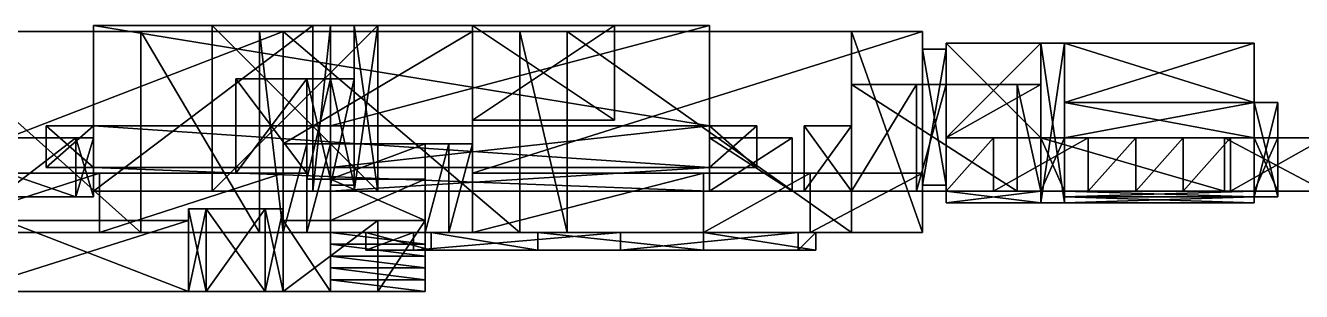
# Model space of a CAD drawing. Extents: x -3808 to 768, y -136 to 264.
# Drawn here: x -2588 to -864, y -136 to 224 of the extents above; entities that cross this region are included whole.
import ezdxf

# ---------------------------------------------------------------- set-up
doc = ezdxf.new("R2010")
doc.units = 0

msp = doc.modelspace()

# ---------------------------------------------------------------- linework, layer by layer
for points in [[(-2240, 216, -3648), (-2736, 216, -3648), (-2736, 24, -3648)], [(-2240, 24, -3648), (-2240, 216, -3648), (-2736, 24, -3648)], [(-2736, 216, -3112), (-2432, 216, -3112), (-2432, -56, -3112)], [(-2736, -56, -3112), (-2736, 216, -3112), (-2432, -56, -3112)], [(-2432, 216, -3112), (-2736, 216, -3112), (-2736, 216, -3648)], [(-2272, 216, -3008), (-2432, 216, -3112), (-2736, 216, -3648)], [(-2240, 216, -3648), (-2272, 216, -3008), (-2736, 216, -3648)], [(-2496, 224, -2520), (-2496, 224, -2496), (-2496, 0, -2496)], [(-2496, 0, -2520), (-2496, 224, -2520), (-2496, 0, -2496)], [(-2496, 224, -2752), (-2496, 224, -2688), (-2496, 0, -2688)], [(-2496, 0, -2752), (-2496, 224, -2752), (-2496, 0, -2688)], [(-2496, 224, -2688), (-2496, 224, -2560), (-2496, 72, -2560)], [(-2496, 72, -2688), (-2496, 224, -2688), (-2496, 72, -2560)], [(-2496, 224, -2560), (-2496, 224, -2520), (-2496, 0, -2520)], [(-2496, 0, -2560), (-2496, 224, -2560), (-2496, 0, -2520)], [(-2200, 224, -2752), (-2496, 224, -2752), (-2496, 0, -2752)], [(-2200, 0, -2752), (-2200, 224, -2752), (-2496, 0, -2752)], [(-2496, 224, -2112), (-1664, 224, -2112), (-1664, 88, -2112)], [(-2496, 88, -2112), (-2496, 224, -2112), (-1664, 88, -2112)], [(-2496, 224, -2496), (-2496, 224, -2112), (-2496, 88, -2112)], [(-2496, 88, -2496), (-2496, 224, -2496), (-2496, 88, -2112)], [(-2200, 224, -2752), (-2496, 224, -2112), (-2496, 224, -2752)], [(-2176, 224, -2752), (-2496, 224, -2112), (-2200, 224, -2752)], [(-1664, 224, -2752), (-2496, 224, -2112), (-2176, 224, -2752)], [(-1664, 224, -2624), (-2496, 224, -2112), (-1664, 224, -2752)], [(-1664, 224, -2600), (-2496, 224, -2112), (-1664, 224, -2624)], [(-1664, 224, -2560), (-2496, 224, -2112), (-1664, 224, -2600)], [(-1664, 224, -2432), (-2496, 224, -2112), (-1664, 224, -2560)], [(-1664, 224, -2392), (-2496, 224, -2112), (-1664, 224, -2432)], [(-1664, 224, -2368), (-2496, 224, -2112), (-1664, 224, -2392)], [(-1664, 224, -2112), (-2496, 224, -2112), (-1664, 224, -2368)], [(-2432, 216, -3112), (-2272, 216, -3008), (-2272, -56, -3008)], [(-2432, -56, -3112), (-2432, 216, -3112), (-2272, -56, -3008)], [(-2336, 224, -2592), (-2112, 224, -2592), (-2112, 0, -2592)], [(-2336, 0, -2592), (-2336, 224, -2592), (-2112, 0, -2592)], [(-2336, 224, -2272), (-2336, 224, -2592), (-2336, 0, -2592)], [(-2336, 0, -2272), (-2336, 224, -2272), (-2336, 0, -2592)], [(-2112, 224, -2272), (-2336, 224, -2272), (-2336, 0, -2272)], [(-2112, 0, -2272), (-2112, 224, -2272), (-2336, 0, -2272)], [(-2272, 216, -3008), (-2240, 216, -2920), (-2240, -56, -2920)], [(-2272, -56, -3008), (-2272, 216, -3008), (-2240, -56, -2920)], [(-2240, 216, -2920), (-2272, 216, -3008), (-2240, 216, -3648)], [(-2240, 216, -2920), (-1920, 216, -2920), (-1920, -56, -2920)], [(-2240, -56, -2920), (-2240, 216, -2920), (-1920, -56, -2920)], [(-1984, 216, -3648), (-2240, 216, -3648), (-2240, 64, -3648)], [(-1984, 64, -3648), (-1984, 216, -3648), (-2240, 64, -3648)], [(-1984, 216, -3648), (-2240, 216, -2920), (-2240, 216, -3648)], [(-1920, 216, -2920), (-2240, 216, -2920), (-1984, 216, -3648)], [(-2176, 224, -2752), (-2200, 224, -2752), (-2200, 0, -2752)], [(-2176, 0, -2752), (-2176, 224, -2752), (-2200, 0, -2752)], [(-1664, 224, -2752), (-2176, 224, -2752), (-2176, 88, -2752)], [(-1664, 88, -2752), (-1664, 224, -2752), (-2176, 88, -2752)], [(-2144, 224, -2304), (-2112, 224, -2304), (-2112, 0, -2304)], [(-2144, 0, -2304), (-2144, 224, -2304), (-2112, 0, -2304)], [(-2112, 224, -2560), (-2144, 224, -2560), (-2144, 0, -2560)], [(-2112, 0, -2560), (-2112, 224, -2560), (-2144, 0, -2560)], [(-2144, 224, -2560), (-2144, 224, -2304), (-2144, 152, -2304)], [(-2144, 152, -2560), (-2144, 224, -2560), (-2144, 152, -2304)], [(-2040, 216, -3144), (-2128, 216, -3272), (-2064, 216, -3408)], [(-2112, 224, -2304), (-2112, 224, -2272), (-2112, 0, -2272)], [(-2112, 0, -2304), (-2112, 224, -2304), (-2112, 0, -2272)], [(-2112, 224, -2592), (-2112, 224, -2560), (-2112, 0, -2560)], [(-2112, 0, -2592), (-2112, 224, -2592), (-2112, 0, -2560)], [(-1896, 216, -3104), (-2040, 216, -3144), (-2064, 216, -3408)], [(-1784, 216, -3448), (-1896, 216, -3104), (-2064, 216, -3408)], [(-1984, 224, -2240), (-1984, 224, -2304), (-1984, 96, -2304)], [(-1984, 96, -2240), (-1984, 224, -2240), (-1984, 96, -2304)], [(-1792, 224, -2240), (-1984, 224, -2240), (-1984, 96, -2240)], [(-1792, 96, -2240), (-1792, 224, -2240), (-1984, 96, -2240)], [(-1984, 224, -2304), (-1792, 224, -2304), (-1792, 96, -2304)], [(-1984, 96, -2304), (-1984, 224, -2304), (-1792, 96, -2304)], [(-1984, 224, -2560), (-1984, 224, -2624), (-1984, 96, -2624)], [(-1984, 96, -2560), (-1984, 224, -2560), (-1984, 96, -2624)], [(-1792, 224, -2560), (-1984, 224, -2560), (-1984, 96, -2560)], [(-1792, 96, -2560), (-1792, 224, -2560), (-1984, 96, -2560)], [(-1984, 224, -2624), (-1792, 224, -2624), (-1792, 96, -2624)], [(-1984, 96, -2624), (-1984, 224, -2624), (-1792, 96, -2624)], [(-1984, 224, -2240), (-1792, 224, -2304), (-1984, 224, -2304)], [(-1792, 224, -2240), (-1792, 224, -2304), (-1984, 224, -2240)], [(-1984, 224, -2560), (-1792, 224, -2624), (-1984, 224, -2624)], [(-1792, 224, -2560), (-1792, 224, -2624), (-1984, 224, -2560)], [(-1376, 216, -3648), (-1984, 216, -3648), (-1984, 24, -3648)], [(-1376, 24, -3648), (-1376, 216, -3648), (-1984, 24, -3648)], [(-1856, 216, -2880), (-1920, 216, -2920), (-1984, 216, -3648)], [(-1472, 216, -2880), (-1856, 216, -2880), (-1984, 216, -3648)], [(-1376, 216, -3648), (-1472, 216, -2880), (-1984, 216, -3648)], [(-1920, 216, -2920), (-1856, 216, -2880), (-1856, -56, -2880)], [(-1920, -56, -2920), (-1920, 216, -2920), (-1856, -56, -2880)], [(-1672, 216, -3104), (-1896, 216, -3104), (-1784, 216, -3448)], [(-1856, 216, -2880), (-1472, 216, -2880), (-1472, -56, -2880)], [(-1856, -56, -2880), (-1856, 216, -2880), (-1472, -56, -2880)], [(-1792, 224, -2304), (-1792, 224, -2240), (-1792, 96, -2240)], [(-1792, 96, -2304), (-1792, 224, -2304), (-1792, 96, -2240)], [(-1792, 224, -2624), (-1792, 224, -2560), (-1792, 96, -2560)], [(-1792, 96, -2624), (-1792, 224, -2624), (-1792, 96, -2560)], [(-1544, 216, -3384), (-1672, 216, -3104), (-1784, 216, -3448)], [(-1520, 216, -3168), (-1672, 216, -3104), (-1544, 216, -3384)], [(-1664, 224, -2600), (-1664, 224, -2624), (-1664, 0, -2624)], [(-1664, 0, -2600), (-1664, 224, -2600), (-1664, 0, -2624)], [(-1664, 224, -2368), (-1664, 224, -2392), (-1664, 0, -2392)], [(-1664, 0, -2368), (-1664, 224, -2368), (-1664, 0, -2392)], [(-1664, 224, -2432), (-1664, 224, -2560), (-1664, 72, -2560)], [(-1664, 72, -2432), (-1664, 224, -2432), (-1664, 72, -2560)], [(-1664, 224, -2560), (-1664, 224, -2600), (-1664, 0, -2600)], [(-1664, 0, -2560), (-1664, 224, -2560), (-1664, 0, -2600)], [(-1664, 224, -2392), (-1664, 224, -2432), (-1664, 0, -2432)], [(-1664, 0, -2392), (-1664, 224, -2392), (-1664, 0, -2432)], [(-1664, 224, -2112), (-1664, 224, -2368), (-1664, 88, -2368)], [(-1664, 88, -2112), (-1664, 224, -2112), (-1664, 88, -2368)], [(-1664, 224, -2624), (-1664, 224, -2752), (-1664, 88, -2752)], [(-1664, 88, -2624), (-1664, 224, -2624), (-1664, 88, -2752)], [(-1472, 216, -2880), (-1376, 216, -2944), (-1376, -56, -2944)], [(-1472, -56, -2880), (-1472, 216, -2880), (-1376, -56, -2944)], [(-1376, 216, -3360), (-1472, 216, -2880), (-1376, 216, -3648)], [(-1376, 216, -3264), (-1472, 216, -2880), (-1376, 216, -3360)], [(-1376, 216, -3200), (-1472, 216, -2880), (-1376, 216, -3264)], [(-1376, 216, -3104), (-1472, 216, -2880), (-1376, 216, -3200)], [(-1376, 216, -2944), (-1472, 216, -2880), (-1376, 216, -3104)], [(-1376, 216, -3104), (-1376, 216, -3200), (-1376, 192, -3200)], [(-1376, 192, -3104), (-1376, 216, -3104), (-1376, 192, -3200)], [(-1376, 216, -3264), (-1376, 216, -3360), (-1376, 192, -3360)], [(-1376, 192, -3264), (-1376, 216, -3264), (-1376, 192, -3360)], [(-1376, 216, -3200), (-1376, 216, -3264), (-1376, -56, -3264)], [(-1376, -56, -3200), (-1376, 216, -3200), (-1376, -56, -3264)], [(-1376, 216, -3360), (-1376, 216, -3648), (-1376, -56, -3648)], [(-1376, -56, -3360), (-1376, 216, -3360), (-1376, -56, -3648)], [(-1376, 216, -2944), (-1376, 216, -3104), (-1376, -56, -3104)], [(-1376, -56, -2944), (-1376, 216, -2944), (-1376, -56, -3104)], [(-1376, 192, -3264), (-1344, 192, -3264), (-1344, 8, -3264)], [(-1376, 8, -3264), (-1376, 192, -3264), (-1344, 8, -3264)], [(-1344, 192, -3360), (-1376, 192, -3360), (-1376, 8, -3360)], [(-1344, 8, -3360), (-1344, 192, -3360), (-1376, 8, -3360)], [(-1344, 192, -3200), (-1376, 192, -3200), (-1376, 8, -3200)], [(-1344, 8, -3200), (-1344, 192, -3200), (-1376, 8, -3200)], [(-1376, 192, -3104), (-1344, 192, -3104), (-1344, 8, -3104)], [(-1376, 8, -3104), (-1376, 192, -3104), (-1344, 8, -3104)], [(-1344, 192, -3360), (-1376, 192, -3264), (-1376, 192, -3360)], [(-1344, 192, -3264), (-1376, 192, -3264), (-1344, 192, -3360)], [(-1344, 192, -3200), (-1376, 192, -3104), (-1376, 192, -3200)], [(-1344, 192, -3104), (-1376, 192, -3104), (-1344, 192, -3200)], [(-1344, 200, -3360), (-1344, 200, -3264), (-1344, 192, -3264)], [(-1344, 192, -3360), (-1344, 200, -3360), (-1344, 192, -3264)], [(-1344, 200, -3264), (-1344, 200, -3200), (-1344, -16, -3200)], [(-1344, -16, -3264), (-1344, 200, -3264), (-1344, -16, -3200)], [(-1344, 200, -3200), (-1344, 200, -3104), (-1344, 192, -3104)], [(-1344, 192, -3200), (-1344, 200, -3200), (-1344, 192, -3104)], [(-1216, 200, -3392), (-1344, 200, -3360), (-1344, 72, -3360)], [(-1216, 72, -3392), (-1216, 200, -3392), (-1344, 72, -3360)], [(-1344, 200, -3104), (-1216, 200, -3072), (-1216, 72, -3072)], [(-1344, 72, -3104), (-1344, 200, -3104), (-1216, 72, -3072)], [(-1216, 200, -3392), (-1344, 200, -3104), (-1344, 200, -3360)], [(-1216, 200, -3360), (-1344, 200, -3104), (-1216, 200, -3392)], [(-1216, 200, -3104), (-1344, 200, -3104), (-1216, 200, -3360)], [(-1216, 200, -3072), (-1344, 200, -3104), (-1216, 200, -3104)], [(-1216, 200, -3360), (-1216, 200, -3392), (-1216, -16, -3392)], [(-1216, -16, -3360), (-1216, 200, -3360), (-1216, -16, -3392)], [(-1184, 200, -3360), (-1216, 200, -3360), (-1216, -16, -3360)], [(-1184, -16, -3360), (-1184, 200, -3360), (-1216, -16, -3360)], [(-1216, 200, -3104), (-1184, 200, -3104), (-1184, -16, -3104)], [(-1216, -16, -3104), (-1216, 200, -3104), (-1184, -16, -3104)], [(-1216, 200, -3072), (-1216, 200, -3104), (-1216, -16, -3104)], [(-1216, -16, -3072), (-1216, 200, -3072), (-1216, -16, -3104)], [(-1184, 200, -3360), (-1216, 200, -3104), (-1216, 200, -3360)], [(-1184, 200, -3104), (-1216, 200, -3104), (-1184, 200, -3360)], [(-1184, 200, -3104), (-928, 200, -3104), (-928, 120, -3104)], [(-1184, 120, -3104), (-1184, 200, -3104), (-928, 120, -3104)], [(-928, 200, -3360), (-1184, 200, -3360), (-1184, 120, -3360)], [(-928, 120, -3360), (-928, 200, -3360), (-1184, 120, -3360)], [(-928, 200, -3360), (-1184, 200, -3104), (-1184, 200, -3360)], [(-928, 200, -3104), (-1184, 200, -3104), (-928, 200, -3360)], [(-928, 200, -3104), (-928, 200, -3360), (-928, 120, -3360)], [(-928, 120, -3104), (-928, 200, -3104), (-928, 120, -3360)], [(-2304, 152, -2304), (-2208, 152, -2304), (-2208, 24, -2304)], [(-2304, 24, -2304), (-2304, 152, -2304), (-2208, 24, -2304)], [(-2304, 152, -2560), (-2304, 152, -2304), (-2304, 24, -2304)], [(-2304, 24, -2560), (-2304, 152, -2560), (-2304, 24, -2304)], [(-2208, 152, -2560), (-2304, 152, -2560), (-2304, 24, -2560)], [(-2208, 24, -2560), (-2208, 152, -2560), (-2304, 24, -2560)], [(-2208, 152, -2560), (-2304, 152, -2304), (-2304, 152, -2560)], [(-2208, 152, -2304), (-2304, 152, -2304), (-2208, 152, -2560)], [(-2208, 152, -2304), (-2176, 152, -2304), (-2176, 16, -2304)], [(-2208, 16, -2304), (-2208, 152, -2304), (-2176, 16, -2304)], [(-2176, 152, -2560), (-2208, 152, -2560), (-2208, 16, -2560)], [(-2176, 16, -2560), (-2176, 152, -2560), (-2208, 16, -2560)], [(-2176, 152, -2560), (-2208, 152, -2304), (-2208, 152, -2560)], [(-2176, 152, -2304), (-2208, 152, -2304), (-2176, 152, -2560)], [(-2176, 152, -2304), (-2144, 152, -2304), (-2144, 8, -2304)], [(-2176, 8, -2304), (-2176, 152, -2304), (-2144, 8, -2304)], [(-2144, 152, -2560), (-2176, 152, -2560), (-2176, 8, -2560)], [(-2144, 8, -2560), (-2144, 152, -2560), (-2176, 8, -2560)], [(-2144, 152, -2560), (-2176, 152, -2304), (-2176, 152, -2560)], [(-2144, 152, -2304), (-2176, 152, -2304), (-2144, 152, -2560)], [(-1384, 144, -2592), (-1472, 144, -2560), (-1472, 0, -2560)], [(-1384, 0, -2592), (-1384, 144, -2592), (-1472, 0, -2560)], [(-1472, 144, -2432), (-1248, 144, -2528), (-1248, 0, -2528)], [(-1472, 0, -2432), (-1472, 144, -2432), (-1248, 0, -2528)], [(-1472, 144, -2560), (-1472, 144, -2432), (-1472, 88, -2432)], [(-1472, 88, -2560), (-1472, 144, -2560), (-1472, 88, -2432)], [(-1384, 144, -2592), (-1472, 144, -2432), (-1472, 144, -2560)], [(-1248, 144, -2528), (-1472, 144, -2432), (-1384, 144, -2592)], [(-1344, 144, -2880), (-1384, 144, -2592), (-1384, 0, -2592)], [(-1344, 0, -2880), (-1344, 144, -2880), (-1384, 0, -2592)], [(-1248, 144, -2528), (-1384, 144, -2592), (-1344, 144, -2880)], [(-1216, 144, -2880), (-1344, 144, -2880), (-1344, 72, -2880)], [(-1216, 72, -2880), (-1216, 144, -2880), (-1344, 72, -2880)], [(-1216, 144, -2880), (-1248, 144, -2528), (-1344, 144, -2880)], [(-1248, 144, -2528), (-1216, 144, -2880), (-1216, 0, -2880)], [(-1248, 0, -2528), (-1248, 144, -2528), (-1216, 0, -2880)], [(-1184, 120, -3392), (-1184, 120, -3360), (-1184, -8, -3360)], [(-1184, -8, -3392), (-1184, 120, -3392), (-1184, -8, -3360)], [(-1184, 120, -3104), (-1184, 120, -3072), (-1184, -8, -3072)], [(-1184, -8, -3104), (-1184, 120, -3104), (-1184, -8, -3072)], [(-928, 120, -3392), (-1184, 120, -3392), (-1184, 72, -3392)], [(-928, 72, -3392), (-928, 120, -3392), (-1184, 72, -3392)], [(-1184, 120, -3072), (-928, 120, -3072), (-928, 72, -3072)], [(-1184, 72, -3072), (-1184, 120, -3072), (-928, 72, -3072)], [(-928, 120, -3360), (-928, 120, -3392), (-928, -8, -3392)], [(-928, -8, -3360), (-928, 120, -3360), (-928, -8, -3392)], [(-896, 120, -3360), (-928, 120, -3360), (-928, -8, -3360)], [(-896, -8, -3360), (-896, 120, -3360), (-928, -8, -3360)], [(-928, 120, -3104), (-896, 120, -3104), (-896, -8, -3104)], [(-928, -8, -3104), (-928, 120, -3104), (-896, -8, -3104)], [(-928, 120, -3072), (-928, 120, -3104), (-928, -8, -3104)], [(-928, -8, -3072), (-928, 120, -3072), (-928, -8, -3104)], [(-896, 120, -3104), (-896, 120, -3360), (-896, 72, -3360)], [(-896, 72, -3104), (-896, 120, -3104), (-896, 72, -3360)], [(-2496, 88, -2496), (-2560, 88, -2496), (-2560, 32, -2496)], [(-2496, 32, -2496), (-2496, 88, -2496), (-2560, 32, -2496)], [(-2560, 88, -2048), (-2496, 88, -2048), (-2496, 32, -2048)], [(-2560, 32, -2048), (-2560, 88, -2048), (-2496, 32, -2048)], [(-2560, 88, -2112), (-2560, 88, -2048), (-2560, 32, -2048)], [(-2560, 32, -2112), (-2560, 88, -2112), (-2560, 32, -2048)], [(-2560, 88, -2496), (-2560, 88, -2112), (-2560, 32, -2112)], [(-2560, 32, -2496), (-2560, 88, -2496), (-2560, 32, -2112)], [(-2496, 88, -2496), (-2560, 88, -2048), (-2560, 88, -2496)], [(-2496, 88, -2112), (-2560, 88, -2048), (-2496, 88, -2496)], [(-2496, 88, -2048), (-2560, 88, -2048), (-2496, 88, -2112)], [(-2496, 88, -2048), (-1664, 88, -2048), (-1664, 32, -2048)], [(-2496, 32, -2048), (-2496, 88, -2048), (-1664, 32, -2048)], [(-1664, 88, -2112), (-2496, 88, -2048), (-2496, 88, -2112)], [(-1664, 88, -2048), (-2496, 88, -2048), (-1664, 88, -2112)], [(-2176, 88, -2816), (-2176, 88, -2752), (-2176, 32, -2752)], [(-2176, 32, -2816), (-2176, 88, -2816), (-2176, 32, -2752)], [(-1664, 88, -2816), (-2176, 88, -2816), (-2176, 32, -2816)], [(-1664, 32, -2816), (-1664, 88, -2816), (-2176, 32, -2816)], [(-1664, 88, -2816), (-2176, 88, -2752), (-2176, 88, -2816)], [(-1664, 88, -2752), (-2176, 88, -2752), (-1664, 88, -2816)], [(-1792, 96, -2304), (-1984, 96, -2240), (-1984, 96, -2304)], [(-1792, 96, -2240), (-1984, 96, -2240), (-1792, 96, -2304)], [(-1792, 96, -2624), (-1984, 96, -2560), (-1984, 96, -2624)], [(-1792, 96, -2560), (-1984, 96, -2560), (-1792, 96, -2624)], [(-1600, 88, -2368), (-1664, 88, -2368), (-1664, 32, -2368)], [(-1600, 32, -2368), (-1600, 88, -2368), (-1664, 32, -2368)], [(-1664, 88, -2624), (-1600, 88, -2624), (-1600, 32, -2624)], [(-1664, 32, -2624), (-1664, 88, -2624), (-1600, 32, -2624)], [(-1664, 88, -2048), (-1600, 88, -2048), (-1600, 32, -2048)], [(-1664, 32, -2048), (-1664, 88, -2048), (-1600, 32, -2048)], [(-1600, 88, -2816), (-1664, 88, -2816), (-1664, 32, -2816)], [(-1600, 32, -2816), (-1600, 88, -2816), (-1664, 32, -2816)], [(-1600, 88, -2368), (-1664, 88, -2048), (-1664, 88, -2368)], [(-1600, 88, -2112), (-1664, 88, -2048), (-1600, 88, -2368)], [(-1600, 88, -2048), (-1664, 88, -2048), (-1600, 88, -2112)], [(-1600, 88, -2816), (-1664, 88, -2624), (-1664, 88, -2816)], [(-1600, 88, -2752), (-1664, 88, -2624), (-1600, 88, -2816)], [(-1600, 88, -2624), (-1664, 88, -2624), (-1600, 88, -2752)], [(-1600, 88, -2048), (-1600, 88, -2112), (-1600, 32, -2112)], [(-1600, 32, -2048), (-1600, 88, -2048), (-1600, 32, -2112)], [(-1600, 88, -2752), (-1600, 88, -2816), (-1600, 32, -2816)], [(-1600, 32, -2752), (-1600, 88, -2752), (-1600, 32, -2816)], [(-1600, 88, -2112), (-1600, 88, -2368), (-1600, 32, -2368)], [(-1600, 32, -2112), (-1600, 88, -2112), (-1600, 32, -2368)], [(-1600, 88, -2624), (-1600, 88, -2752), (-1600, 32, -2752)], [(-1600, 32, -2624), (-1600, 88, -2624), (-1600, 32, -2752)], [(-1472, 88, -2560), (-1536, 88, -2560), (-1536, 0, -2560)], [(-1472, 0, -2560), (-1472, 88, -2560), (-1536, 0, -2560)], [(-1536, 88, -2432), (-1472, 88, -2432), (-1472, 0, -2432)], [(-1536, 0, -2432), (-1536, 88, -2432), (-1472, 0, -2432)], [(-1536, 88, -2560), (-1536, 88, -2432), (-1536, 0, -2432)], [(-1536, 0, -2560), (-1536, 88, -2560), (-1536, 0, -2432)], [(-1472, 88, -2560), (-1536, 88, -2432), (-1536, 88, -2560)], [(-1472, 88, -2432), (-1536, 88, -2432), (-1472, 88, -2560)], [(-2752, 72, -2560), (-2520, 72, -2560), (-2520, -8, -2560)], [(-2752, -8, -2560), (-2752, 72, -2560), (-2520, -8, -2560)], [(-2520, 72, -2688), (-2752, 72, -2560), (-2624, 72, -2784)], [(-2520, 72, -2560), (-2752, 72, -2560), (-2520, 72, -2688)], [(-2520, 72, -2688), (-2624, 72, -2784), (-2624, -8, -2784)], [(-2520, -8, -2688), (-2520, 72, -2688), (-2624, -8, -2784)], [(-2520, 72, -2560), (-2496, 72, -2560), (-2496, -8, -2560)], [(-2520, -8, -2560), (-2520, 72, -2560), (-2496, -8, -2560)], [(-2496, 72, -2688), (-2520, 72, -2688), (-2520, -8, -2688)], [(-2496, -8, -2688), (-2496, 72, -2688), (-2520, -8, -2688)], [(-2496, 72, -2688), (-2520, 72, -2560), (-2520, 72, -2688)], [(-2496, 72, -2560), (-2520, 72, -2560), (-2496, 72, -2688)], [(-1552, 72, -2560), (-1664, 72, -2560), (-1664, 0, -2560)], [(-1552, 0, -2560), (-1552, 72, -2560), (-1664, 0, -2560)], [(-1664, 72, -2432), (-1552, 72, -2432), (-1552, 0, -2432)], [(-1664, 0, -2432), (-1664, 72, -2432), (-1552, 0, -2432)], [(-1552, 72, -2560), (-1664, 72, -2432), (-1664, 72, -2560)], [(-1552, 72, -2432), (-1664, 72, -2432), (-1552, 72, -2560)], [(-1552, 72, -2432), (-1552, 72, -2560), (-1552, 0, -2560)], [(-1552, 0, -2432), (-1552, 72, -2432), (-1552, 0, -2560)], [(-1280, 72, -3552), (-1344, 72, -3552), (-1344, 0, -3552)], [(-1280, 0, -3552), (-1280, 72, -3552), (-1344, 0, -3552)], [(-1344, 72, -3552), (-1344, 72, -3360), (-1344, 0, -3360)], [(-1344, 0, -3552), (-1344, 72, -3552), (-1344, 0, -3360)], [(-1344, 72, -3104), (-1344, 72, -2880), (-1344, 0, -2880)], [(-1344, 0, -3104), (-1344, 72, -3104), (-1344, 0, -2880)], [(-1280, 72, -3552), (-1344, 72, -3360), (-1344, 72, -3552)], [(-1216, 72, -3392), (-1344, 72, -3360), (-1280, 72, -3552)], [(-1216, 72, -3072), (-1344, 72, -2880), (-1344, 72, -3104)], [(-1216, 72, -2880), (-1344, 72, -2880), (-1216, 72, -3072)], [(-1152, 72, -3648), (-1280, 72, -3552), (-1280, 0, -3552)], [(-1152, 0, -3648), (-1152, 72, -3648), (-1280, 0, -3552)], [(-1184, 72, -3392), (-1216, 72, -3392), (-1280, 72, -3552)], [(-1152, 72, -3648), (-1184, 72, -3392), (-1280, 72, -3552)], [(-1216, 72, -2880), (-968, 72, -2880), (-968, 0, -2880)], [(-1216, 0, -2880), (-1216, 72, -2880), (-968, 0, -2880)], [(-1216, 72, -3392), (-1184, 72, -3392), (-1184, 0, -3392)], [(-1216, 0, -3392), (-1216, 72, -3392), (-1184, 0, -3392)], [(-1184, 72, -3072), (-1216, 72, -3072), (-1216, 0, -3072)], [(-1184, 0, -3072), (-1184, 72, -3072), (-1216, 0, -3072)], [(-1184, 72, -3072), (-1216, 72, -2880), (-1216, 72, -3072)], [(-968, 72, -2880), (-1216, 72, -2880), (-1184, 72, -3072)], [(-1088, 72, -3648), (-1184, 72, -3392), (-1152, 72, -3648)], [(-1024, 72, -3648), (-1184, 72, -3392), (-1088, 72, -3648)], [(-960, 72, -3648), (-1184, 72, -3392), (-1024, 72, -3648)], [(-928, 72, -3392), (-1184, 72, -3392), (-960, 72, -3648)], [(-928, 72, -3072), (-968, 72, -2880), (-1184, 72, -3072)], [(-1088, 72, -3648), (-1152, 72, -3648), (-1152, 0, -3648)], [(-1088, 0, -3648), (-1088, 72, -3648), (-1152, 0, -3648)], [(-1024, 72, -3680), (-1088, 72, -3680), (-1088, 0, -3680)], [(-1024, 0, -3680), (-1024, 72, -3680), (-1088, 0, -3680)], [(-1088, 72, -3680), (-1088, 72, -3648), (-1088, 0, -3648)], [(-1088, 0, -3680), (-1088, 72, -3680), (-1088, 0, -3648)], [(-1024, 72, -3680), (-1088, 72, -3648), (-1088, 72, -3680)], [(-1024, 72, -3648), (-1088, 72, -3648), (-1024, 72, -3680)], [(-1024, 72, -3648), (-1024, 72, -3680), (-1024, 0, -3680)], [(-1024, 0, -3648), (-1024, 72, -3648), (-1024, 0, -3680)], [(-960, 72, -3648), (-1024, 72, -3648), (-1024, 0, -3648)], [(-960, 0, -3648), (-960, 72, -3648), (-1024, 0, -3648)], [(-968, 72, -2880), (-832, 72, -2944), (-832, 0, -2944)], [(-968, 0, -2880), (-968, 72, -2880), (-832, 0, -2944)], [(-896, 72, -3072), (-968, 72, -2880), (-928, 72, -3072)], [(-832, 72, -2944), (-968, 72, -2880), (-896, 72, -3072)], [(-832, 72, -3552), (-960, 72, -3648), (-960, 0, -3648)], [(-832, 0, -3552), (-832, 72, -3552), (-960, 0, -3648)], [(-896, 72, -3392), (-928, 72, -3392), (-960, 72, -3648)], [(-832, 72, -3552), (-896, 72, -3392), (-960, 72, -3648)], [(-928, 72, -3392), (-896, 72, -3392), (-896, 0, -3392)], [(-928, 0, -3392), (-928, 72, -3392), (-896, 0, -3392)], [(-896, 72, -3072), (-928, 72, -3072), (-928, 0, -3072)], [(-896, 0, -3072), (-896, 72, -3072), (-928, 0, -3072)], [(-896, 72, -3392), (-896, 72, -3360), (-896, 0, -3360)], [(-896, 0, -3392), (-896, 72, -3392), (-896, 0, -3360)], [(-896, 72, -3104), (-896, 72, -3072), (-896, 0, -3072)], [(-896, 0, -3104), (-896, 72, -3104), (-896, 0, -3072)], [(-832, 72, -3552), (-896, 72, -3072), (-896, 72, -3392)], [(-832, 72, -2944), (-896, 72, -3072), (-832, 72, -3552)], [(-2240, 64, -3648), (-2240, 64, -3776), (-2240, 24, -3776)], [(-2240, 24, -3648), (-2240, 64, -3648), (-2240, 24, -3776)], [(-2208, 64, -3680), (-2240, 64, -3776), (-2240, -56, -3776)], [(-2208, -56, -3680), (-2208, 64, -3680), (-2240, -56, -3776)], [(-2208, 64, -3680), (-2240, 64, -3648), (-2240, 64, -3776)], [(-2176, 64, -3680), (-2240, 64, -3648), (-2208, 64, -3680)], [(-2048, 64, -3680), (-2240, 64, -3648), (-2176, 64, -3680)], [(-2016, 64, -3680), (-2240, 64, -3648), (-2048, 64, -3680)], [(-1984, 64, -3648), (-2240, 64, -3648), (-2016, 64, -3680)], [(-2176, 64, -3680), (-2208, 64, -3680), (-2208, -56, -3680)], [(-2176, -56, -3680), (-2176, 64, -3680), (-2208, -56, -3680)], [(-2048, 64, -3680), (-2176, 64, -3680), (-2176, 16, -3680)], [(-2048, 16, -3680), (-2048, 64, -3680), (-2176, 16, -3680)], [(-2016, 64, -3680), (-2048, 64, -3680), (-2048, -56, -3680)], [(-2016, -56, -3680), (-2016, 64, -3680), (-2048, -56, -3680)], [(-1984, 64, -3776), (-2016, 64, -3680), (-2016, -56, -3680)], [(-1984, -56, -3776), (-1984, 64, -3776), (-2016, -56, -3680)], [(-1984, 64, -3648), (-2016, 64, -3680), (-1984, 64, -3776)], [(-1984, 64, -3776), (-1984, 64, -3648), (-1984, 24, -3648)], [(-1984, 24, -3776), (-1984, 64, -3776), (-1984, 24, -3648)], [(-2488, 24, -3744), (-2736, 24, -3648), (-2736, -56, -3648)], [(-2488, -56, -3744), (-2488, 24, -3744), (-2736, -56, -3648)], [(-2240, 24, -3776), (-2736, 24, -3648), (-2488, 24, -3744)], [(-2240, 24, -3648), (-2736, 24, -3648), (-2240, 24, -3776)], [(-2496, 32, -2496), (-2560, 32, -2048), (-2560, 32, -2496)], [(-2496, 32, -2112), (-2560, 32, -2048), (-2496, 32, -2496)], [(-2496, 32, -2048), (-2560, 32, -2048), (-2496, 32, -2112)], [(-2496, 32, -2112), (-1664, 32, -2112), (-1664, 0, -2112)], [(-2496, 0, -2112), (-2496, 32, -2112), (-1664, 0, -2112)], [(-2496, 32, -2496), (-2496, 32, -2112), (-2496, 0, -2112)], [(-2496, 0, -2496), (-2496, 32, -2496), (-2496, 0, -2112)], [(-1664, 32, -2112), (-2496, 32, -2048), (-2496, 32, -2112)], [(-1664, 32, -2048), (-2496, 32, -2048), (-1664, 32, -2112)], [(-2240, 24, -3776), (-2488, 24, -3744), (-2488, -56, -3744)], [(-2240, -56, -3776), (-2240, 24, -3776), (-2488, -56, -3744)], [(-2208, 24, -2560), (-2304, 24, -2304), (-2304, 24, -2560)], [(-2208, 24, -2304), (-2304, 24, -2304), (-2208, 24, -2560)], [(-2208, 24, -2560), (-2208, 24, -2304), (-2208, 16, -2304)], [(-2208, 16, -2560), (-2208, 24, -2560), (-2208, 16, -2304)], [(-1664, 32, -2752), (-2176, 32, -2752), (-2176, 0, -2752)], [(-1664, 0, -2752), (-1664, 32, -2752), (-2176, 0, -2752)], [(-1664, 32, -2816), (-2176, 32, -2752), (-2176, 32, -2816)], [(-1664, 32, -2752), (-2176, 32, -2752), (-1664, 32, -2816)], [(-1672, 24, -3744), (-1984, 24, -3776), (-1984, -56, -3776)], [(-1672, -56, -3744), (-1672, 24, -3744), (-1984, -56, -3776)], [(-1672, 24, -3744), (-1984, 24, -3648), (-1984, 24, -3776)], [(-1528, 24, -3680), (-1984, 24, -3648), (-1672, 24, -3744)], [(-1376, 24, -3648), (-1984, 24, -3648), (-1528, 24, -3680)], [(-1528, 24, -3680), (-1672, 24, -3744), (-1672, -56, -3744)], [(-1528, -56, -3680), (-1528, 24, -3680), (-1672, -56, -3744)], [(-1664, 32, -2112), (-1664, 32, -2368), (-1664, 0, -2368)], [(-1664, 0, -2112), (-1664, 32, -2112), (-1664, 0, -2368)], [(-1664, 32, -2624), (-1664, 32, -2752), (-1664, 0, -2752)], [(-1664, 0, -2624), (-1664, 32, -2624), (-1664, 0, -2752)], [(-1600, 32, -2368), (-1664, 32, -2048), (-1664, 32, -2368)], [(-1600, 32, -2112), (-1664, 32, -2048), (-1600, 32, -2368)], [(-1600, 32, -2048), (-1664, 32, -2048), (-1600, 32, -2112)], [(-1600, 32, -2816), (-1664, 32, -2624), (-1664, 32, -2816)], [(-1600, 32, -2752), (-1664, 32, -2624), (-1600, 32, -2816)], [(-1600, 32, -2624), (-1664, 32, -2624), (-1600, 32, -2752)], [(-1376, 24, -3648), (-1528, 24, -3680), (-1528, -56, -3680)], [(-1376, -56, -3648), (-1376, 24, -3648), (-1528, -56, -3680)], [(-2496, 0, -2560), (-2496, 0, -2688), (-2496, -8, -2688)], [(-2496, -8, -2560), (-2496, 0, -2560), (-2496, -8, -2688)], [(-2200, 0, -2752), (-2496, 0, -2112), (-2496, 0, -2752)], [(-2176, 0, -2752), (-2496, 0, -2112), (-2200, 0, -2752)], [(-1664, 0, -2752), (-2496, 0, -2112), (-2176, 0, -2752)], [(-1664, 0, -2624), (-2496, 0, -2112), (-1664, 0, -2752)], [(-1664, 0, -2600), (-2496, 0, -2112), (-1664, 0, -2624)], [(-1664, 0, -2560), (-2496, 0, -2112), (-1664, 0, -2600)], [(-1664, 0, -2432), (-2496, 0, -2112), (-1664, 0, -2560)], [(-1664, 0, -2392), (-2496, 0, -2112), (-1664, 0, -2432)], [(-1664, 0, -2368), (-2496, 0, -2112), (-1664, 0, -2392)], [(-1664, 0, -2112), (-2496, 0, -2112), (-1664, 0, -2368)], [(-2176, 16, -2560), (-2208, 16, -2304), (-2208, 16, -2560)], [(-2176, 16, -2304), (-2208, 16, -2304), (-2176, 16, -2560)], [(-2176, 16, -3808), (-2176, 16, -3776), (-2176, -72, -3776)], [(-2176, -72, -3808), (-2176, 16, -3808), (-2176, -72, -3776)], [(-2176, 16, -3840), (-2176, 16, -3808), (-2176, -88, -3808)], [(-2176, -88, -3840), (-2176, 16, -3840), (-2176, -88, -3808)], [(-2176, 16, -3872), (-2176, 16, -3840), (-2176, -104, -3840)], [(-2176, -104, -3872), (-2176, 16, -3872), (-2176, -104, -3840)], [(-2176, 16, -3904), (-2176, 16, -3872), (-2176, -120, -3872)], [(-2176, -120, -3904), (-2176, 16, -3904), (-2176, -120, -3872)], [(-2176, 16, -3904), (-2048, 16, -3904), (-2048, -40, -3904)], [(-2176, -40, -3904), (-2176, 16, -3904), (-2048, -40, -3904)], [(-2048, 16, -3904), (-2176, 16, -3904), (-2176, -40, -3904)], [(-2048, -40, -3904), (-2048, 16, -3904), (-2176, -40, -3904)], [(-2176, 16, -3776), (-2176, 16, -3704), (-2176, -56, -3704)], [(-2176, -56, -3776), (-2176, 16, -3776), (-2176, -56, -3704)], [(-2176, 16, -3704), (-2176, 16, -3680), (-2176, -56, -3680)], [(-2176, -56, -3704), (-2176, 16, -3704), (-2176, -56, -3680)], [(-2176, 16, -2560), (-2176, 16, -2304), (-2176, 8, -2304)], [(-2176, 8, -2560), (-2176, 16, -2560), (-2176, 8, -2304)], [(-2048, 16, -3808), (-2176, 16, -3776), (-2176, 16, -3808)], [(-2048, 16, -3776), (-2176, 16, -3776), (-2048, 16, -3808)], [(-2048, 16, -3840), (-2176, 16, -3808), (-2176, 16, -3840)], [(-2048, 16, -3808), (-2176, 16, -3808), (-2048, 16, -3840)], [(-2048, 16, -3872), (-2176, 16, -3840), (-2176, 16, -3872)], [(-2048, 16, -3840), (-2176, 16, -3840), (-2048, 16, -3872)], [(-2048, 16, -3904), (-2176, 16, -3872), (-2176, 16, -3904)], [(-2048, 16, -3872), (-2176, 16, -3872), (-2048, 16, -3904)], [(-2048, 16, -3776), (-2176, 16, -3680), (-2176, 16, -3776)], [(-2048, 16, -3704), (-2176, 16, -3680), (-2048, 16, -3776)], [(-2048, 16, -3680), (-2176, 16, -3680), (-2048, 16, -3704)], [(-2144, 8, -2560), (-2176, 8, -2304), (-2176, 8, -2560)], [(-2144, 8, -2304), (-2176, 8, -2304), (-2144, 8, -2560)], [(-2144, 8, -2560), (-2144, 8, -2304), (-2144, 0, -2304)], [(-2144, 0, -2560), (-2144, 8, -2560), (-2144, 0, -2304)], [(-2048, 16, -3776), (-2048, 16, -3808), (-2048, -72, -3808)], [(-2048, -72, -3776), (-2048, 16, -3776), (-2048, -72, -3808)], [(-2048, 16, -3808), (-2048, 16, -3840), (-2048, -88, -3840)], [(-2048, -88, -3808), (-2048, 16, -3808), (-2048, -88, -3840)], [(-2048, 16, -3840), (-2048, 16, -3872), (-2048, -104, -3872)], [(-2048, -104, -3840), (-2048, 16, -3840), (-2048, -104, -3872)], [(-2048, 16, -3872), (-2048, 16, -3904), (-2048, -120, -3904)], [(-2048, -120, -3872), (-2048, 16, -3872), (-2048, -120, -3904)], [(-2048, 16, -3704), (-2048, 16, -3776), (-2048, -56, -3776)], [(-2048, -56, -3704), (-2048, 16, -3704), (-2048, -56, -3776)], [(-2048, 16, -3680), (-2048, 16, -3704), (-2048, -56, -3704)], [(-2048, -56, -3680), (-2048, 16, -3680), (-2048, -56, -3704)], [(-1984, 0, -2240), (-1792, 0, -2304), (-1984, 0, -2304)], [(-1792, 0, -2240), (-1792, 0, -2304), (-1984, 0, -2240)], [(-1984, 0, -2560), (-1792, 0, -2624), (-1984, 0, -2624)], [(-1792, 0, -2560), (-1792, 0, -2624), (-1984, 0, -2560)], [(-1552, 0, -2560), (-1664, 0, -2432), (-1664, 0, -2560)], [(-1552, 0, -2432), (-1664, 0, -2432), (-1552, 0, -2560)], [(-1536, 0, -2560), (-1552, 0, -2432), (-1552, 0, -2560)], [(-1536, 0, -2432), (-1552, 0, -2432), (-1536, 0, -2560)], [(-1472, 0, -2560), (-1536, 0, -2432), (-1536, 0, -2560)], [(-1472, 0, -2432), (-1536, 0, -2432), (-1472, 0, -2560)], [(-1384, 0, -2592), (-1472, 0, -2432), (-1472, 0, -2560)], [(-1248, 0, -2528), (-1472, 0, -2432), (-1384, 0, -2592)], [(-1248, 0, -2528), (-1384, 0, -2592), (-1344, 0, -2880)], [(-1376, 8, -3104), (-1376, 8, -3200), (-1376, -56, -3200)], [(-1376, -56, -3104), (-1376, 8, -3104), (-1376, -56, -3200)], [(-1376, 8, -3264), (-1376, 8, -3360), (-1376, -56, -3360)], [(-1376, -56, -3264), (-1376, 8, -3264), (-1376, -56, -3360)], [(-1344, 8, -3360), (-1376, 8, -3264), (-1376, 8, -3360)], [(-1344, 8, -3264), (-1376, 8, -3264), (-1344, 8, -3360)], [(-1344, 8, -3200), (-1376, 8, -3104), (-1376, 8, -3200)], [(-1344, 8, -3104), (-1376, 8, -3104), (-1344, 8, -3200)], [(-1344, 8, -3360), (-1344, 8, -3264), (-1344, -16, -3264)], [(-1344, -16, -3360), (-1344, 8, -3360), (-1344, -16, -3264)], [(-1344, 8, -3200), (-1344, 8, -3104), (-1344, -16, -3104)], [(-1344, -16, -3200), (-1344, 8, -3200), (-1344, -16, -3104)], [(-1216, 0, -3392), (-1344, 0, -3360), (-1344, -16, -3360)], [(-1216, -16, -3392), (-1216, 0, -3392), (-1344, -16, -3360)], [(-1344, 0, -3104), (-1216, 0, -3072), (-1216, -16, -3072)], [(-1344, -16, -3104), (-1344, 0, -3104), (-1216, -16, -3072)], [(-1280, 0, -3552), (-1344, 0, -3360), (-1344, 0, -3552)], [(-1216, 0, -3392), (-1344, 0, -3360), (-1280, 0, -3552)], [(-1216, 0, -3072), (-1344, 0, -2880), (-1344, 0, -3104)], [(-1216, 0, -2880), (-1344, 0, -2880), (-1216, 0, -3072)], [(-1216, 0, -2880), (-1248, 0, -2528), (-1344, 0, -2880)], [(-1184, 0, -3392), (-1216, 0, -3392), (-1280, 0, -3552)], [(-1152, 0, -3648), (-1184, 0, -3392), (-1280, 0, -3552)], [(-1184, 0, -3072), (-1216, 0, -2880), (-1216, 0, -3072)], [(-968, 0, -2880), (-1216, 0, -2880), (-1184, 0, -3072)], [(-928, 0, -3392), (-1184, 0, -3392), (-1184, -8, -3392)], [(-928, -8, -3392), (-928, 0, -3392), (-1184, -8, -3392)], [(-1184, 0, -3072), (-928, 0, -3072), (-928, -8, -3072)], [(-1184, -8, -3072), (-1184, 0, -3072), (-928, -8, -3072)], [(-1088, 0, -3648), (-1184, 0, -3392), (-1152, 0, -3648)], [(-1024, 0, -3648), (-1184, 0, -3392), (-1088, 0, -3648)], [(-960, 0, -3648), (-1184, 0, -3392), (-1024, 0, -3648)], [(-928, 0, -3392), (-1184, 0, -3392), (-960, 0, -3648)], [(-928, 0, -3072), (-968, 0, -2880), (-1184, 0, -3072)], [(-1024, 0, -3680), (-1088, 0, -3648), (-1088, 0, -3680)], [(-1024, 0, -3648), (-1088, 0, -3648), (-1024, 0, -3680)], [(-896, 0, -3072), (-968, 0, -2880), (-928, 0, -3072)], [(-832, 0, -2944), (-968, 0, -2880), (-896, 0, -3072)], [(-896, 0, -3392), (-928, 0, -3392), (-960, 0, -3648)], [(-832, 0, -3552), (-896, 0, -3392), (-960, 0, -3648)], [(-896, 0, -3104), (-896, 0, -3360), (-896, -8, -3360)], [(-896, -8, -3104), (-896, 0, -3104), (-896, -8, -3360)], [(-832, 0, -3552), (-896, 0, -3072), (-896, 0, -3392)], [(-832, 0, -2944), (-896, 0, -3072), (-832, 0, -3552)], [(-2520, -8, -2688), (-2752, -8, -2560), (-2624, -8, -2784)], [(-2520, -8, -2560), (-2752, -8, -2560), (-2520, -8, -2688)], [(-2496, -8, -2688), (-2520, -8, -2560), (-2520, -8, -2688)], [(-2496, -8, -2560), (-2520, -8, -2560), (-2496, -8, -2688)], [(-1216, -16, -3392), (-1344, -16, -3104), (-1344, -16, -3360)], [(-1216, -16, -3360), (-1344, -16, -3104), (-1216, -16, -3392)], [(-1216, -16, -3104), (-1344, -16, -3104), (-1216, -16, -3360)], [(-1216, -16, -3072), (-1344, -16, -3104), (-1216, -16, -3104)], [(-1184, -16, -3360), (-1216, -16, -3104), (-1216, -16, -3360)], [(-1184, -16, -3104), (-1216, -16, -3104), (-1184, -16, -3360)], [(-1184, -8, -3104), (-928, -8, -3104), (-928, -16, -3104)], [(-1184, -16, -3104), (-1184, -8, -3104), (-928, -16, -3104)], [(-928, -8, -3360), (-1184, -8, -3360), (-1184, -16, -3360)], [(-928, -16, -3360), (-928, -8, -3360), (-1184, -16, -3360)], [(-928, -16, -3360), (-1184, -16, -3104), (-1184, -16, -3360)], [(-928, -16, -3104), (-1184, -16, -3104), (-928, -16, -3360)], [(-928, -8, -3104), (-928, -8, -3360), (-928, -16, -3360)], [(-928, -16, -3104), (-928, -8, -3104), (-928, -16, -3360)], [(-2368, -24, -4096), (-2368, -24, -3968), (-2368, -40, -3968)], [(-2368, -40, -4096), (-2368, -24, -4096), (-2368, -40, -3968)], [(-2344, -24, -4096), (-2368, -24, -4096), (-2368, -136, -4096)], [(-2344, -136, -4096), (-2344, -24, -4096), (-2368, -136, -4096)], [(-2368, -24, -3968), (-2344, -24, -3968), (-2344, -136, -3968)], [(-2368, -136, -3968), (-2368, -24, -3968), (-2344, -136, -3968)], [(-2344, -24, -4096), (-2368, -24, -3968), (-2368, -24, -4096)], [(-2344, -24, -3968), (-2368, -24, -3968), (-2344, -24, -4096)], [(-2264, -24, -4096), (-2344, -24, -4096), (-2344, -136, -4096)], [(-2264, -136, -4096), (-2264, -24, -4096), (-2344, -136, -4096)], [(-2344, -24, -3968), (-2264, -24, -3968), (-2264, -136, -3968)], [(-2344, -136, -3968), (-2344, -24, -3968), (-2264, -136, -3968)], [(-2264, -24, -4096), (-2344, -24, -3968), (-2344, -24, -4096)], [(-2264, -24, -3968), (-2344, -24, -3968), (-2264, -24, -4096)], [(-2240, -24, -4096), (-2264, -24, -4096), (-2264, -136, -4096)], [(-2240, -136, -4096), (-2240, -24, -4096), (-2264, -136, -4096)], [(-2264, -24, -3968), (-2240, -24, -3968), (-2240, -136, -3968)], [(-2264, -136, -3968), (-2264, -24, -3968), (-2240, -136, -3968)], [(-2240, -24, -4096), (-2264, -24, -3968), (-2264, -24, -4096)], [(-2240, -24, -3968), (-2264, -24, -3968), (-2240, -24, -4096)], [(-2240, -24, -3968), (-2240, -24, -4096), (-2240, -40, -4096)], [(-2240, -40, -3968), (-2240, -24, -3968), (-2240, -40, -4096)], [(-2368, -40, -4096), (-2672, -40, -3920), (-2672, -136, -3920)], [(-2368, -136, -4096), (-2368, -40, -4096), (-2672, -136, -3920)], [(-2368, -40, -4096), (-2616, -40, -3792), (-2672, -40, -3920)], [(-2616, -40, -3792), (-2368, -40, -3968), (-2368, -136, -3968)], [(-2616, -136, -3792), (-2616, -40, -3792), (-2368, -136, -3968)], [(-2368, -40, -3968), (-2616, -40, -3792), (-2368, -40, -4096)], [(-2112, -40, -4032), (-2240, -40, -4096), (-2240, -136, -4096)], [(-2112, -136, -4032), (-2112, -40, -4032), (-2240, -136, -4096)], [(-2240, -40, -3968), (-2176, -40, -3920), (-2176, -136, -3920)], [(-2240, -136, -3968), (-2240, -40, -3968), (-2176, -136, -3920)], [(-2176, -40, -3920), (-2240, -40, -3968), (-2240, -40, -4096)], [(-2112, -40, -4032), (-2176, -40, -3920), (-2240, -40, -4096)], [(-2176, -40, -3920), (-2176, -40, -3904), (-2176, -136, -3904)], [(-2176, -136, -3920), (-2176, -40, -3920), (-2176, -136, -3904)], [(-2112, -40, -4032), (-2176, -40, -3904), (-2176, -40, -3920)], [(-2048, -40, -3920), (-2176, -40, -3904), (-2112, -40, -4032)], [(-2048, -40, -3904), (-2176, -40, -3904), (-2048, -40, -3920)], [(-2048, -40, -3920), (-2112, -40, -4032), (-2112, -136, -4032)], [(-2048, -136, -3920), (-2048, -40, -3920), (-2112, -136, -4032)], [(-2048, -40, -3904), (-2048, -40, -3920), (-2048, -136, -3920)], [(-2048, -136, -3904), (-2048, -40, -3904), (-2048, -136, -3920)], [(-2432, -56, -3112), (-2736, -56, -3112), (-2736, -56, -3648)], [(-2272, -56, -3008), (-2432, -56, -3112), (-2736, -56, -3648)], [(-2240, -56, -3648), (-2272, -56, -3008), (-2736, -56, -3648)], [(-2240, -56, -3776), (-2736, -56, -3648), (-2488, -56, -3744)], [(-2240, -56, -3648), (-2736, -56, -3648), (-2240, -56, -3776)], [(-2240, -56, -2920), (-2272, -56, -3008), (-2240, -56, -3648)], [(-1984, -56, -3648), (-2240, -56, -2920), (-2240, -56, -3648)], [(-1920, -56, -2920), (-2240, -56, -2920), (-1984, -56, -3648)], [(-2208, -56, -3680), (-2240, -56, -3648), (-2240, -56, -3776)], [(-2176, -56, -3680), (-2240, -56, -3648), (-2208, -56, -3680)], [(-2048, -56, -3680), (-2240, -56, -3648), (-2176, -56, -3680)], [(-2016, -56, -3680), (-2240, -56, -3648), (-2048, -56, -3680)], [(-1984, -56, -3648), (-2240, -56, -3648), (-2016, -56, -3680)], [(-2176, -56, -3776), (-2048, -56, -3776), (-2048, -72, -3776)], [(-2176, -72, -3776), (-2176, -56, -3776), (-2048, -72, -3776)], [(-2048, -56, -3776), (-2176, -56, -3680), (-2176, -56, -3776)], [(-2048, -56, -3704), (-2176, -56, -3680), (-2048, -56, -3776)], [(-2048, -56, -3680), (-2176, -56, -3680), (-2048, -56, -3704)], [(-2128, -56, -3272), (-2040, -56, -3144), (-2040, -80, -3144)], [(-2128, -80, -3272), (-2128, -56, -3272), (-2040, -80, -3144)], [(-2064, -56, -3408), (-2128, -56, -3272), (-2128, -80, -3272)], [(-2064, -80, -3408), (-2064, -56, -3408), (-2128, -80, -3272)], [(-1784, -56, -3448), (-2064, -56, -3408), (-2064, -80, -3408)], [(-1784, -80, -3448), (-1784, -56, -3448), (-2064, -80, -3408)], [(-2040, -56, -3144), (-1896, -56, -3104), (-1896, -80, -3104)], [(-2040, -80, -3144), (-2040, -56, -3144), (-1896, -80, -3104)], [(-1984, -56, -3648), (-2016, -56, -3680), (-1984, -56, -3776)], [(-1856, -56, -2880), (-1920, -56, -2920), (-1984, -56, -3648)], [(-1472, -56, -2880), (-1856, -56, -2880), (-1984, -56, -3648)], [(-1376, -56, -3648), (-1472, -56, -2880), (-1984, -56, -3648)], [(-1672, -56, -3744), (-1984, -56, -3648), (-1984, -56, -3776)], [(-1528, -56, -3680), (-1984, -56, -3648), (-1672, -56, -3744)], [(-1376, -56, -3648), (-1984, -56, -3648), (-1528, -56, -3680)], [(-1896, -56, -3104), (-1672, -56, -3104), (-1672, -80, -3104)], [(-1896, -80, -3104), (-1896, -56, -3104), (-1672, -80, -3104)], [(-1544, -56, -3384), (-1784, -56, -3448), (-1784, -80, -3448)], [(-1544, -80, -3384), (-1544, -56, -3384), (-1784, -80, -3448)], [(-1672, -56, -3104), (-1520, -56, -3168), (-1520, -80, -3168)], [(-1672, -80, -3104), (-1672, -56, -3104), (-1520, -80, -3168)], [(-1520, -56, -3168), (-1544, -56, -3384), (-1544, -80, -3384)], [(-1520, -80, -3168), (-1520, -56, -3168), (-1544, -80, -3384)], [(-1376, -56, -3360), (-1472, -56, -2880), (-1376, -56, -3648)], [(-1376, -56, -3264), (-1472, -56, -2880), (-1376, -56, -3360)], [(-1376, -56, -3200), (-1472, -56, -2880), (-1376, -56, -3264)], [(-1376, -56, -3104), (-1472, -56, -2880), (-1376, -56, -3200)], [(-1376, -56, -2944), (-1472, -56, -2880), (-1376, -56, -3104)], [(-2176, -72, -3808), (-2048, -72, -3808), (-2048, -88, -3808)], [(-2176, -88, -3808), (-2176, -72, -3808), (-2048, -88, -3808)], [(-2048, -72, -3808), (-2176, -72, -3776), (-2176, -72, -3808)], [(-2048, -72, -3776), (-2176, -72, -3776), (-2048, -72, -3808)], [(-2040, -80, -3144), (-2128, -80, -3272), (-2064, -80, -3408)], [(-1896, -80, -3104), (-2040, -80, -3144), (-2064, -80, -3408)], [(-1784, -80, -3448), (-1896, -80, -3104), (-2064, -80, -3408)], [(-1672, -80, -3104), (-1896, -80, -3104), (-1784, -80, -3448)], [(-1544, -80, -3384), (-1672, -80, -3104), (-1784, -80, -3448)], [(-1520, -80, -3168), (-1672, -80, -3104), (-1544, -80, -3384)], [(-2176, -88, -3840), (-2048, -88, -3840), (-2048, -104, -3840)], [(-2176, -104, -3840), (-2176, -88, -3840), (-2048, -104, -3840)], [(-2048, -88, -3840), (-2176, -88, -3808), (-2176, -88, -3840)], [(-2048, -88, -3808), (-2176, -88, -3808), (-2048, -88, -3840)], [(-2176, -104, -3872), (-2048, -104, -3872), (-2048, -120, -3872)], [(-2176, -120, -3872), (-2176, -104, -3872), (-2048, -120, -3872)], [(-2048, -104, -3872), (-2176, -104, -3840), (-2176, -104, -3872)], [(-2048, -104, -3840), (-2176, -104, -3840), (-2048, -104, -3872)], [(-2176, -120, -3904), (-2048, -120, -3904), (-2048, -136, -3904)], [(-2176, -136, -3904), (-2176, -120, -3904), (-2048, -136, -3904)], [(-2048, -120, -3904), (-2176, -120, -3872), (-2176, -120, -3904)], [(-2048, -120, -3872), (-2176, -120, -3872), (-2048, -120, -3904)], [(-2368, -136, -4096), (-2616, -136, -3792), (-2672, -136, -3920)], [(-2368, -136, -3968), (-2616, -136, -3792), (-2368, -136, -4096)], [(-2344, -136, -4096), (-2368, -136, -3968), (-2368, -136, -4096)], [(-2344, -136, -3968), (-2368, -136, -3968), (-2344, -136, -4096)], [(-2264, -136, -4096), (-2344, -136, -3968), (-2344, -136, -4096)], [(-2264, -136, -3968), (-2344, -136, -3968), (-2264, -136, -4096)], [(-2240, -136, -4096), (-2264, -136, -3968), (-2264, -136, -4096)], [(-2240, -136, -3968), (-2264, -136, -3968), (-2240, -136, -4096)], [(-2176, -136, -3920), (-2240, -136, -3968), (-2240, -136, -4096)], [(-2112, -136, -4032), (-2176, -136, -3920), (-2240, -136, -4096)], [(-2112, -136, -4032), (-2176, -136, -3904), (-2176, -136, -3920)], [(-2048, -136, -3920), (-2176, -136, -3904), (-2112, -136, -4032)], [(-2048, -136, -3904), (-2176, -136, -3904), (-2048, -136, -3920)]]:
    msp.add_3dface(points)

doc.saveas('drawing.dxf')
